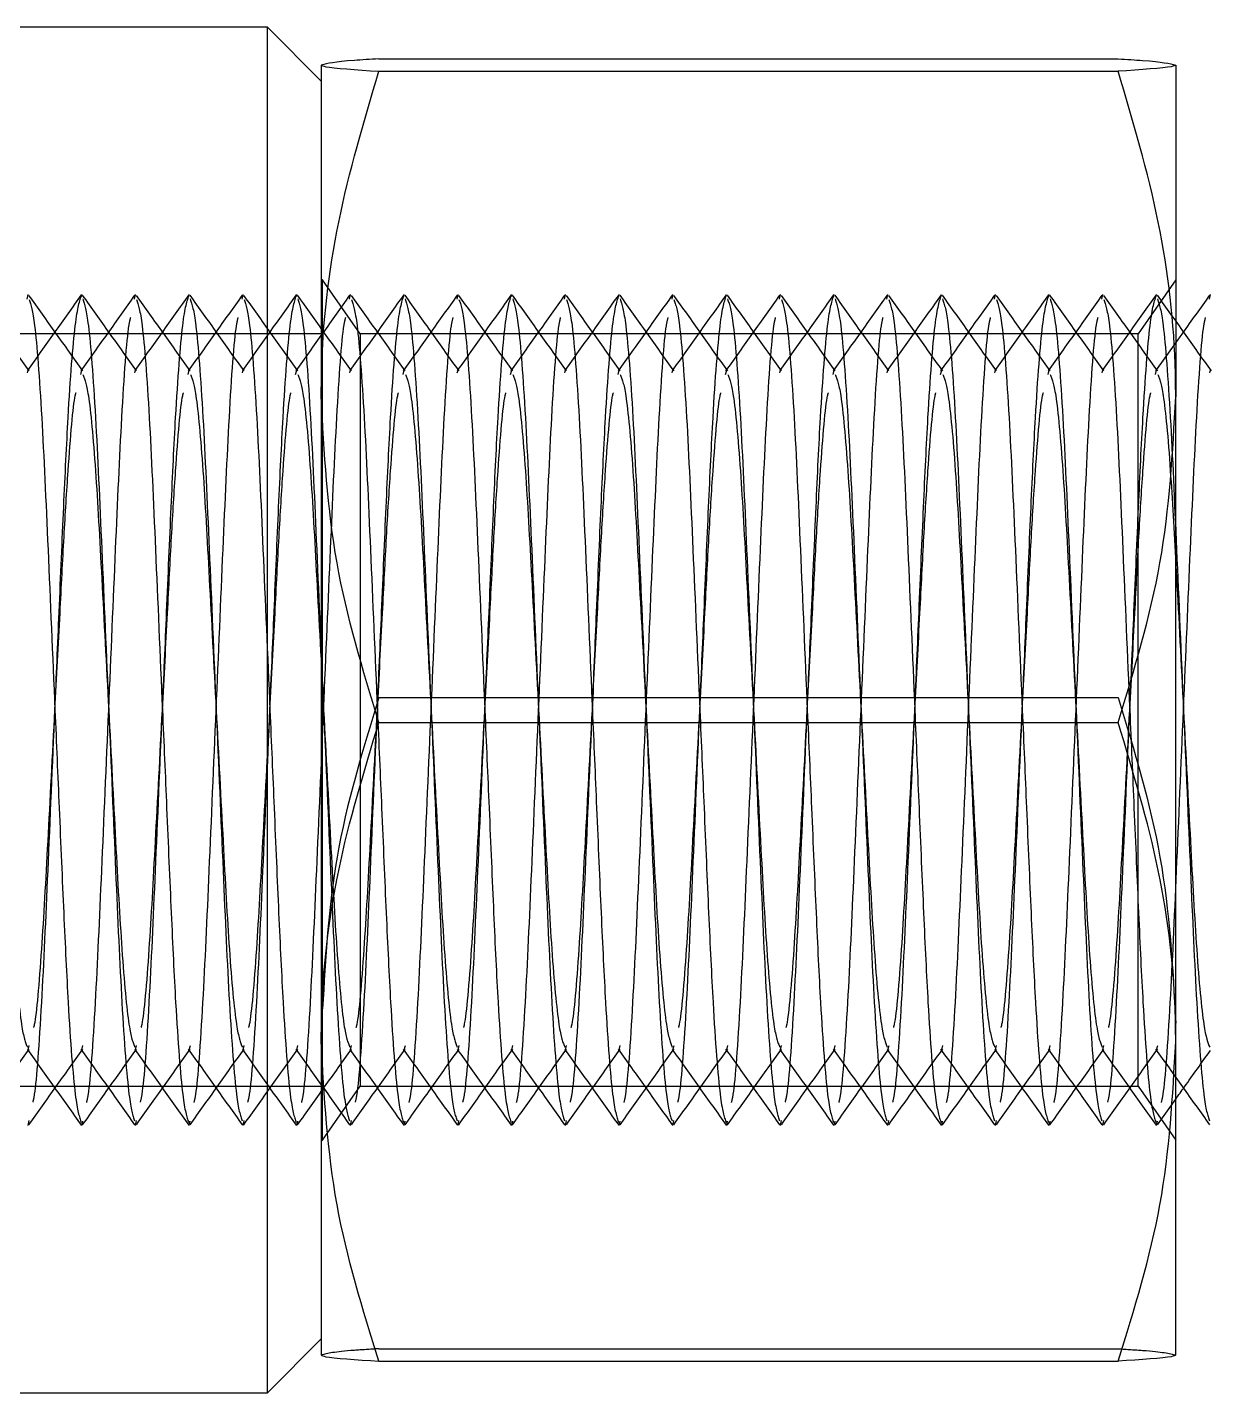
# Model space of a CAD drawing. Header units: metres. Extents: x 0 to 63075, y 0 to 44550.
# Drawn here: x 36569.33 to 36591.33, y 35151.57 to 35176.97 of the extents above; entities that cross this region are included whole.
import ezdxf

# ---------------------------------------------------------------- set-up
doc = ezdxf.new("R2010")
doc.units = ezdxf.units.M
doc.header["$LTSCALE"] = 75
doc.linetypes.add('HIDDEN2', pattern=[4.7625, 3.175, -1.5875])
for name, color, linetype in [('SDM', 7, 'Continuous'), ('SL4', 4, 'Continuous'), ('ST1', 7, 'HIDDEN2')]:
    doc.layers.add(name, color=color, linetype=linetype)

# ---------------------------------------------------------------- blocks, each defined once
blk = doc.blocks.new('A$Cf5e9a517')
at = {"layer": 'SL4'}
for p, q in [((411.544, 1611.05), (390.544, 1611.05)), ((412.544, 1610.05), (411.544, 1611.05)), ((411.544, 1585.65), (411.544, 1611.05)), ((413.616, 1610.464), (427.372, 1610.464)), ((412.545, 1610.352), (412.544, 1610.35)), ((412.544, 1610.348), (412.544, 1604.176)), ((413.616, 1610.233), (427.372, 1610.233)), ((428.444, 1610.348), (428.444, 1604.176)), ((429.071, 1605.993), (429.089, 1606.077)), ((412.544, 1604.176), (412.544, 1592.178)), ((428.444, 1592.178), (428.444, 1604.176)), ((413.616, 1598.119), (427.372, 1598.119)), ((412.544, 1592.178), (412.544, 1586.352)), ((428.444, 1586.352), (428.444, 1592.178)), ((411.544, 1585.65), (412.544, 1586.65)), ((413.616, 1586.236), (427.372, 1586.236)), ((428.443, 1586.348), (428.444, 1586.35)), ((390.544, 1585.65), (411.544, 1585.65))]:
    blk.add_line(p, q, dxfattribs=at)
for points, knots in [([(413.616, 1610.464), (413.454, 1610.454), (412.826, 1610.416), (412.664, 1610.377), (412.544, 1610.348)], [0, 0, 0, 0, 0.257551, 1, 1, 1, 1]), ([(427.372, 1610.464), (427.534, 1610.454), (428.162, 1610.416), (428.324, 1610.377), (428.444, 1610.348)], [0, 0, 0, 0, 0.257551, 1, 1, 1, 1]), ([(412.544, 1610.348), (412.56, 1610.338), (412.619, 1610.299), (413.195, 1610.261), (413.616, 1610.233)], [0, 0, 0, 0, 0.268634, 1, 1, 1, 1]), ([(412.544, 1604.176), (412.545, 1604.32), (412.555, 1605.407), (412.789, 1607.457), (413.339, 1609.302), (413.616, 1610.233)], [0, 0, 0, 0, 0.0700986, 0.5307888, 1, 1, 1, 1]), ([(428.444, 1610.348), (428.428, 1610.338), (428.369, 1610.299), (427.793, 1610.261), (427.372, 1610.233)], [0, 0, 0, 0, 0.268634, 1, 1, 1, 1]), ([(428.444, 1604.176), (428.443, 1604.32), (428.433, 1605.407), (428.199, 1607.457), (427.65, 1609.302), (427.372, 1610.233)], [0, 0, 0, 0, 0.070099, 0.530789, 1, 1, 1, 1]), ([(429.072, 1606.065), (428.905, 1605.831), (428.696, 1605.537), (428.486, 1605.243), (428.444, 1605.184)], [0, 0, 0, 0, 0.798833, 1, 1, 1, 1]), ([(413.616, 1598.119), (413.316, 1599.103), (412.712, 1601.088), (412.6, 1603.14), (412.544, 1604.176)], [0, 0, 0, 0, 0.495458, 1, 1, 1, 1]), ([(427.372, 1598.119), (427.672, 1599.103), (428.276, 1601.088), (428.388, 1603.14), (428.444, 1604.176)], [0, 0, 0, 0, 0.495458, 1, 1, 1, 1]), ([(428.444, 1601.062), (428.449, 1600.973), (428.495, 1600.201), (428.589, 1598.321), (428.719, 1595.873), (428.832, 1593.774), (428.963, 1592.352), (429.04, 1592.166), (429.076, 1592.079)], [0, 0, 0, 0, 0.026168, 0.226675, 0.427182, 0.621444, 0.823706, 1, 1, 1, 1]), ([(412.544, 1592.178), (412.545, 1592.318), (412.555, 1593.385), (412.789, 1595.396), (413.339, 1597.206), (413.616, 1598.119)], [0, 0, 0, 0, 0.070099, 0.530789, 1, 1, 1, 1]), ([(428.444, 1592.178), (428.443, 1592.318), (428.433, 1593.385), (428.199, 1595.396), (427.65, 1597.206), (427.372, 1598.119)], [0, 0, 0, 0, 0.0700986, 0.5307888, 1, 1, 1, 1]), ([(413.616, 1586.236), (413.316, 1587.201), (412.712, 1589.149), (412.6, 1591.162), (412.544, 1592.178)], [0, 0, 0, 0, 0.495458, 1, 1, 1, 1]), ([(427.372, 1586.236), (427.672, 1587.201), (428.276, 1589.149), (428.388, 1591.162), (428.444, 1592.178)], [0, 0, 0, 0, 0.495458, 1, 1, 1, 1]), ([(428.444, 1591.111), (428.498, 1591.187), (428.713, 1591.488), (428.928, 1591.79), (429.089, 1592.016)], [0, 0, 0, 0, 0.251413, 1, 1, 1, 1]), ([(412.544, 1586.352), (412.56, 1586.341), (412.619, 1586.302), (413.195, 1586.264), (413.616, 1586.236)], [0, 0, 0, 0, 0.268634, 1, 1, 1, 1]), ([(428.444, 1586.352), (428.428, 1586.341), (428.369, 1586.302), (427.793, 1586.264), (427.372, 1586.236)], [0, 0, 0, 0, 0.268634, 1, 1, 1, 1])]:
    blk.add_open_spline(points, degree=3, knots=knots, dxfattribs=at)
at = {"layer": 'ST1'}
for p, q in [((428.444, 1610.35), (428.443, 1610.352)), ((412.569, 1606.35), (412.544, 1606.35)), ((413.27, 1605.35), (412.569, 1606.35)), ((412.569, 1590.35), (412.569, 1606.349)), ((428.444, 1606.35), (427.744, 1605.35)), ((407.071, 1605.993), (407.089, 1606.077)), ((409.071, 1605.993), (409.089, 1606.077)), ((411.071, 1605.993), (411.089, 1606.077)), ((413.071, 1605.993), (413.089, 1606.077)), ((415.071, 1605.993), (415.089, 1606.077)), ((417.071, 1605.993), (417.089, 1606.077)), ((419.071, 1605.993), (419.089, 1606.077)), ((421.071, 1605.993), (421.089, 1606.077)), ((423.071, 1605.993), (423.089, 1606.077)), ((425.071, 1605.993), (425.089, 1606.077)), ((427.071, 1605.993), (427.089, 1606.077)), ((412.544, 1605.35), (387.544, 1605.35)), ((413.27, 1605.35), (413.27, 1591.351)), ((427.744, 1605.35), (413.27, 1605.35)), ((427.744, 1591.35), (427.744, 1605.349)), ((428.444, 1605.184), (428.069, 1604.657)), ((407.076, 1604.621), (407.089, 1604.671)), ((408.068, 1604.592), (408.089, 1604.671)), ((409.076, 1604.621), (409.089, 1604.671)), ((410.068, 1604.592), (410.089, 1604.671)), ((411.076, 1604.621), (411.089, 1604.671)), ((412.068, 1604.592), (412.089, 1604.671)), ((413.076, 1604.621), (413.089, 1604.671)), ((414.068, 1604.592), (414.089, 1604.671)), ((415.076, 1604.621), (415.089, 1604.671)), ((416.068, 1604.592), (416.089, 1604.671)), ((417.076, 1604.621), (417.089, 1604.671)), ((418.068, 1604.592), (418.089, 1604.671)), ((419.076, 1604.621), (419.089, 1604.671)), ((420.068, 1604.592), (420.089, 1604.671)), ((421.076, 1604.621), (421.089, 1604.671)), ((422.068, 1604.592), (422.089, 1604.671)), ((423.076, 1604.621), (423.089, 1604.671)), ((424.068, 1604.592), (424.089, 1604.671)), ((425.076, 1604.621), (425.089, 1604.671)), ((426.068, 1604.592), (426.089, 1604.671)), ((427.076, 1604.621), (427.089, 1604.671)), ((428.068, 1604.592), (428.089, 1604.671)), ((429.076, 1604.621), (429.089, 1604.671)), ((413.616, 1598.581), (427.372, 1598.581)), ((407.089, 1592.029), (407.109, 1592.107)), ((408.089, 1592.029), (408.109, 1592.108)), ((409.089, 1592.029), (409.109, 1592.107)), ((410.089, 1592.029), (410.109, 1592.108)), ((411.089, 1592.029), (411.109, 1592.107)), ((412.089, 1592.029), (412.109, 1592.108)), ((413.089, 1592.029), (413.109, 1592.107)), ((414.089, 1592.029), (414.109, 1592.108)), ((415.089, 1592.029), (415.109, 1592.107)), ((416.089, 1592.029), (416.109, 1592.108)), ((417.089, 1592.029), (417.109, 1592.107)), ((418.089, 1592.029), (418.109, 1592.108)), ((419.089, 1592.029), (419.109, 1592.107)), ((420.089, 1592.029), (420.109, 1592.108)), ((421.089, 1592.029), (421.109, 1592.107)), ((422.089, 1592.029), (422.109, 1592.108)), ((423.089, 1592.029), (423.109, 1592.107)), ((424.089, 1592.029), (424.109, 1592.108)), ((425.089, 1592.029), (425.109, 1592.107)), ((426.089, 1592.029), (426.109, 1592.108)), ((427.089, 1592.029), (427.109, 1592.107)), ((428.089, 1592.029), (428.109, 1592.108)), ((387.544, 1591.35), (412.544, 1591.35)), ((412.569, 1590.35), (413.27, 1591.35)), ((413.27, 1591.35), (427.744, 1591.35)), ((427.744, 1591.35), (428.444, 1590.35)), ((428.104, 1590.634), (428.444, 1591.111)), ((407.089, 1590.623), (407.107, 1590.711)), ((408.089, 1590.623), (408.106, 1590.704)), ((409.089, 1590.623), (409.107, 1590.711)), ((410.089, 1590.623), (410.106, 1590.704)), ((411.089, 1590.623), (411.107, 1590.711)), ((412.089, 1590.623), (412.106, 1590.704)), ((413.089, 1590.623), (413.107, 1590.711)), ((414.089, 1590.623), (414.106, 1590.704)), ((415.089, 1590.623), (415.107, 1590.711)), ((416.089, 1590.623), (416.106, 1590.704)), ((417.089, 1590.623), (417.107, 1590.711)), ((418.089, 1590.623), (418.106, 1590.704)), ((419.089, 1590.623), (419.107, 1590.711)), ((420.089, 1590.623), (420.106, 1590.704)), ((421.089, 1590.623), (421.107, 1590.711)), ((422.089, 1590.623), (422.106, 1590.704)), ((423.089, 1590.623), (423.107, 1590.711)), ((424.089, 1590.623), (424.106, 1590.704)), ((425.089, 1590.623), (425.107, 1590.711)), ((426.089, 1590.623), (426.106, 1590.704)), ((427.089, 1590.623), (427.107, 1590.711)), ((428.089, 1590.623), (428.106, 1590.704)), ((412.544, 1590.35), (412.569, 1590.35)), ((413.616, 1586.467), (427.372, 1586.467))]:
    blk.add_line(p, q, dxfattribs=at)
for points, knots in [([(407.108, 1604.657), (406.941, 1604.892), (406.606, 1605.362), (406.272, 1605.831), (406.104, 1606.066)], [0, 0, 0, 0, 0.499937, 1, 1, 1, 1]), ([(408.079, 1606.073), (407.911, 1605.838), (407.577, 1605.369), (407.243, 1604.9), (407.076, 1604.665)], [0, 0, 0, 0, 0.500035, 1, 1, 1, 1]), ([(408.108, 1604.657), (407.941, 1604.892), (407.607, 1605.36), (407.273, 1605.83), (407.106, 1606.064)], [0, 0, 0, 0, 0.49997, 1, 1, 1, 1]), ([(407.179, 1591.054), (407.19, 1591.095), (407.242, 1591.3), (407.346, 1592.797), (407.458, 1595.3), (407.571, 1597.95), (407.672, 1600.274), (407.752, 1602.169), (407.845, 1604.111), (407.968, 1605.732), (408.049, 1605.963), (408.089, 1606.077)], [0, 0, 0, 0, 0.035067, 0.175217, 0.309833, 0.448769, 0.532422, 0.628103, 0.72328, 0.863429, 1, 1, 1, 1]), ([(409.072, 1606.065), (408.905, 1605.831), (408.571, 1605.361), (408.236, 1604.892), (408.069, 1604.657)], [0, 0, 0, 0, 0.5000596, 1, 1, 1, 1]), ([(409.108, 1604.657), (408.941, 1604.892), (408.606, 1605.362), (408.272, 1605.831), (408.104, 1606.066)], [0, 0, 0, 0, 0.499937, 1, 1, 1, 1]), ([(410.079, 1606.073), (409.911, 1605.838), (409.577, 1605.369), (409.243, 1604.9), (409.076, 1604.665)], [0, 0, 0, 0, 0.500035, 1, 1, 1, 1]), ([(410.108, 1604.657), (409.941, 1604.892), (409.607, 1605.36), (409.273, 1605.83), (409.106, 1606.064)], [0, 0, 0, 0, 0.49997, 1, 1, 1, 1]), ([(409.179, 1591.054), (409.19, 1591.095), (409.242, 1591.3), (409.346, 1592.797), (409.458, 1595.3), (409.571, 1597.95), (409.672, 1600.274), (409.752, 1602.169), (409.845, 1604.111), (409.968, 1605.732), (410.049, 1605.963), (410.089, 1606.077)], [0, 0, 0, 0, 0.035067, 0.175217, 0.309833, 0.448769, 0.532422, 0.628103, 0.72328, 0.863429, 1, 1, 1, 1]), ([(411.072, 1606.065), (410.905, 1605.831), (410.571, 1605.361), (410.236, 1604.892), (410.069, 1604.657)], [0, 0, 0, 0, 0.50006, 1, 1, 1, 1]), ([(411.108, 1604.657), (410.941, 1604.892), (410.606, 1605.362), (410.272, 1605.831), (410.104, 1606.066)], [0, 0, 0, 0, 0.499937, 1, 1, 1, 1]), ([(412.079, 1606.073), (411.911, 1605.838), (411.577, 1605.369), (411.243, 1604.9), (411.076, 1604.665)], [0, 0, 0, 0, 0.500035, 1, 1, 1, 1]), ([(412.108, 1604.657), (411.941, 1604.892), (411.607, 1605.36), (411.273, 1605.83), (411.106, 1606.064)], [0, 0, 0, 0, 0.49997, 1, 1, 1, 1]), ([(411.179, 1591.054), (411.19, 1591.095), (411.242, 1591.3), (411.346, 1592.797), (411.458, 1595.3), (411.571, 1597.95), (411.672, 1600.274), (411.752, 1602.169), (411.845, 1604.111), (411.968, 1605.732), (412.049, 1605.963), (412.089, 1606.077)], [0, 0, 0, 0, 0.035067, 0.175217, 0.309833, 0.448769, 0.532422, 0.628103, 0.72328, 0.863429, 1, 1, 1, 1]), ([(413.072, 1606.065), (412.905, 1605.831), (412.571, 1605.361), (412.236, 1604.892), (412.069, 1604.657)], [0, 0, 0, 0, 0.50006, 1, 1, 1, 1]), ([(413.108, 1604.657), (412.941, 1604.892), (412.606, 1605.362), (412.272, 1605.831), (412.104, 1606.066)], [0, 0, 0, 0, 0.499937, 1, 1, 1, 1]), ([(414.079, 1606.073), (413.911, 1605.838), (413.577, 1605.369), (413.243, 1604.9), (413.076, 1604.665)], [0, 0, 0, 0, 0.500035, 1, 1, 1, 1]), ([(414.108, 1604.657), (413.941, 1604.892), (413.607, 1605.36), (413.273, 1605.83), (413.106, 1606.064)], [0, 0, 0, 0, 0.49997, 1, 1, 1, 1]), ([(413.179, 1591.054), (413.19, 1591.095), (413.242, 1591.3), (413.346, 1592.797), (413.458, 1595.3), (413.571, 1597.95), (413.672, 1600.274), (413.752, 1602.169), (413.845, 1604.111), (413.968, 1605.732), (414.049, 1605.963), (414.089, 1606.077)], [0, 0, 0, 0, 0.035067, 0.175217, 0.309833, 0.448769, 0.532422, 0.628103, 0.72328, 0.863429, 1, 1, 1, 1]), ([(415.072, 1606.065), (414.905, 1605.831), (414.571, 1605.361), (414.236, 1604.892), (414.069, 1604.657)], [0, 0, 0, 0, 0.50006, 1, 1, 1, 1]), ([(415.108, 1604.657), (414.941, 1604.892), (414.606, 1605.362), (414.272, 1605.831), (414.104, 1606.066)], [0, 0, 0, 0, 0.499937, 1, 1, 1, 1]), ([(416.079, 1606.073), (415.911, 1605.838), (415.577, 1605.369), (415.243, 1604.9), (415.076, 1604.665)], [0, 0, 0, 0, 0.500035, 1, 1, 1, 1]), ([(416.108, 1604.657), (415.941, 1604.892), (415.607, 1605.36), (415.273, 1605.83), (415.106, 1606.064)], [0, 0, 0, 0, 0.49997, 1, 1, 1, 1]), ([(415.179, 1591.054), (415.19, 1591.095), (415.242, 1591.3), (415.346, 1592.797), (415.458, 1595.3), (415.571, 1597.95), (415.672, 1600.274), (415.752, 1602.169), (415.845, 1604.111), (415.968, 1605.732), (416.049, 1605.963), (416.089, 1606.077)], [0, 0, 0, 0, 0.035067, 0.175217, 0.309833, 0.448769, 0.532422, 0.628103, 0.72328, 0.863429, 1, 1, 1, 1]), ([(417.072, 1606.065), (416.905, 1605.831), (416.571, 1605.361), (416.236, 1604.892), (416.069, 1604.657)], [0, 0, 0, 0, 0.50006, 1, 1, 1, 1]), ([(417.108, 1604.657), (416.941, 1604.892), (416.606, 1605.362), (416.272, 1605.831), (416.104, 1606.066)], [0, 0, 0, 0, 0.499937, 1, 1, 1, 1]), ([(418.079, 1606.073), (417.911, 1605.838), (417.577, 1605.369), (417.243, 1604.9), (417.076, 1604.665)], [0, 0, 0, 0, 0.500035, 1, 1, 1, 1]), ([(418.108, 1604.657), (417.941, 1604.892), (417.607, 1605.36), (417.273, 1605.83), (417.106, 1606.064)], [0, 0, 0, 0, 0.49997, 1, 1, 1, 1]), ([(417.179, 1591.054), (417.19, 1591.095), (417.242, 1591.3), (417.346, 1592.797), (417.458, 1595.3), (417.571, 1597.95), (417.672, 1600.274), (417.752, 1602.169), (417.845, 1604.111), (417.968, 1605.732), (418.049, 1605.963), (418.089, 1606.077)], [0, 0, 0, 0, 0.035067, 0.175217, 0.309833, 0.448769, 0.532422, 0.628103, 0.72328, 0.863429, 1, 1, 1, 1]), ([(419.072, 1606.065), (418.905, 1605.831), (418.571, 1605.361), (418.236, 1604.892), (418.069, 1604.657)], [0, 0, 0, 0, 0.50006, 1, 1, 1, 1]), ([(419.108, 1604.657), (418.941, 1604.892), (418.606, 1605.362), (418.272, 1605.831), (418.104, 1606.066)], [0, 0, 0, 0, 0.499937, 1, 1, 1, 1]), ([(420.079, 1606.073), (419.911, 1605.838), (419.577, 1605.369), (419.243, 1604.9), (419.076, 1604.665)], [0, 0, 0, 0, 0.500035, 1, 1, 1, 1]), ([(420.108, 1604.657), (419.941, 1604.892), (419.607, 1605.36), (419.273, 1605.83), (419.106, 1606.064)], [0, 0, 0, 0, 0.49997, 1, 1, 1, 1]), ([(419.179, 1591.054), (419.19, 1591.095), (419.242, 1591.3), (419.346, 1592.797), (419.458, 1595.3), (419.571, 1597.95), (419.672, 1600.274), (419.752, 1602.169), (419.845, 1604.111), (419.968, 1605.732), (420.049, 1605.963), (420.089, 1606.077)], [0, 0, 0, 0, 0.035067, 0.175217, 0.309833, 0.448769, 0.532422, 0.628103, 0.72328, 0.863429, 1, 1, 1, 1]), ([(421.072, 1606.065), (420.905, 1605.831), (420.571, 1605.361), (420.236, 1604.892), (420.069, 1604.657)], [0, 0, 0, 0, 0.50006, 1, 1, 1, 1]), ([(421.108, 1604.657), (420.941, 1604.892), (420.606, 1605.362), (420.272, 1605.831), (420.104, 1606.066)], [0, 0, 0, 0, 0.4999369, 1, 1, 1, 1]), ([(422.079, 1606.073), (421.911, 1605.838), (421.577, 1605.369), (421.243, 1604.9), (421.076, 1604.665)], [0, 0, 0, 0, 0.500035, 1, 1, 1, 1]), ([(422.108, 1604.657), (421.941, 1604.892), (421.607, 1605.36), (421.273, 1605.83), (421.106, 1606.064)], [0, 0, 0, 0, 0.49997, 1, 1, 1, 1]), ([(421.179, 1591.054), (421.19, 1591.095), (421.242, 1591.3), (421.346, 1592.797), (421.458, 1595.3), (421.571, 1597.95), (421.672, 1600.274), (421.752, 1602.169), (421.845, 1604.111), (421.968, 1605.732), (422.049, 1605.963), (422.089, 1606.077)], [0, 0, 0, 0, 0.035067, 0.175217, 0.309833, 0.448769, 0.532422, 0.628103, 0.72328, 0.863429, 1, 1, 1, 1]), ([(423.072, 1606.065), (422.905, 1605.831), (422.571, 1605.361), (422.236, 1604.892), (422.069, 1604.657)], [0, 0, 0, 0, 0.5000596, 1, 1, 1, 1]), ([(423.108, 1604.657), (422.941, 1604.892), (422.606, 1605.362), (422.272, 1605.831), (422.104, 1606.066)], [0, 0, 0, 0, 0.499937, 1, 1, 1, 1]), ([(424.079, 1606.073), (423.911, 1605.838), (423.577, 1605.369), (423.243, 1604.9), (423.076, 1604.665)], [0, 0, 0, 0, 0.500035, 1, 1, 1, 1]), ([(424.108, 1604.657), (423.941, 1604.892), (423.607, 1605.36), (423.273, 1605.83), (423.106, 1606.064)], [0, 0, 0, 0, 0.49997, 1, 1, 1, 1]), ([(423.179, 1591.054), (423.19, 1591.095), (423.242, 1591.3), (423.346, 1592.797), (423.458, 1595.3), (423.571, 1597.95), (423.672, 1600.274), (423.752, 1602.169), (423.845, 1604.111), (423.968, 1605.732), (424.049, 1605.963), (424.089, 1606.077)], [0, 0, 0, 0, 0.035067, 0.175217, 0.309833, 0.448769, 0.532422, 0.628103, 0.72328, 0.863429, 1, 1, 1, 1]), ([(425.072, 1606.065), (424.905, 1605.831), (424.571, 1605.361), (424.236, 1604.892), (424.069, 1604.657)], [0, 0, 0, 0, 0.50006, 1, 1, 1, 1]), ([(425.108, 1604.657), (424.941, 1604.892), (424.606, 1605.362), (424.272, 1605.831), (424.104, 1606.066)], [0, 0, 0, 0, 0.499937, 1, 1, 1, 1]), ([(426.079, 1606.073), (425.911, 1605.838), (425.577, 1605.369), (425.243, 1604.9), (425.076, 1604.665)], [0, 0, 0, 0, 0.500035, 1, 1, 1, 1]), ([(426.108, 1604.657), (425.941, 1604.892), (425.607, 1605.36), (425.273, 1605.83), (425.106, 1606.064)], [0, 0, 0, 0, 0.49997, 1, 1, 1, 1]), ([(425.179, 1591.054), (425.19, 1591.095), (425.242, 1591.3), (425.346, 1592.797), (425.458, 1595.3), (425.571, 1597.95), (425.672, 1600.274), (425.752, 1602.169), (425.845, 1604.111), (425.968, 1605.732), (426.049, 1605.963), (426.089, 1606.077)], [0, 0, 0, 0, 0.035067, 0.175217, 0.309833, 0.448769, 0.532422, 0.628103, 0.72328, 0.863429, 1, 1, 1, 1]), ([(427.072, 1606.065), (426.905, 1605.831), (426.571, 1605.361), (426.236, 1604.892), (426.069, 1604.657)], [0, 0, 0, 0, 0.50006, 1, 1, 1, 1]), ([(427.108, 1604.657), (426.941, 1604.892), (426.606, 1605.362), (426.272, 1605.831), (426.104, 1606.066)], [0, 0, 0, 0, 0.499937, 1, 1, 1, 1]), ([(428.079, 1606.073), (427.911, 1605.838), (427.577, 1605.369), (427.243, 1604.9), (427.076, 1604.665)], [0, 0, 0, 0, 0.500035, 1, 1, 1, 1]), ([(428.108, 1604.657), (427.941, 1604.892), (427.607, 1605.36), (427.273, 1605.83), (427.106, 1606.064)], [0, 0, 0, 0, 0.49997, 1, 1, 1, 1]), ([(427.179, 1591.054), (427.19, 1591.095), (427.242, 1591.3), (427.346, 1592.797), (427.458, 1595.3), (427.571, 1597.95), (427.672, 1600.274), (427.752, 1602.169), (427.845, 1604.111), (427.968, 1605.732), (428.049, 1605.963), (428.089, 1606.077)], [0, 0, 0, 0, 0.035067, 0.175217, 0.309833, 0.448769, 0.532422, 0.628103, 0.72328, 0.863429, 1, 1, 1, 1]), ([(429.108, 1604.657), (428.941, 1604.892), (428.606, 1605.362), (428.272, 1605.831), (428.104, 1606.066)], [0, 0, 0, 0, 0.499937, 1, 1, 1, 1]), ([(407.107, 1605.989), (407.141, 1605.887), (407.216, 1605.661), (407.345, 1603.939), (407.458, 1601.39), (407.571, 1598.751), (407.672, 1596.426), (407.752, 1594.531), (407.845, 1592.591), (407.964, 1591.009), (408.041, 1590.781), (408.078, 1590.674)], [0, 0, 0, 0, 0.108328, 0.239496, 0.365485, 0.495517, 0.57381, 0.663359, 0.752437, 0.883605, 1, 1, 1, 1]), ([(408.106, 1605.996), (408.14, 1605.893), (408.215, 1605.666), (408.345, 1603.94), (408.458, 1601.388), (408.589, 1598.35), (408.719, 1595.312), (408.832, 1592.761), (408.962, 1591.036), (409.037, 1590.81), (409.071, 1590.707)], [0, 0, 0, 0, 0.110571, 0.242596, 0.369408, 0.50029, 0.631172, 0.757984, 0.890008, 1, 1, 1, 1]), ([(409.107, 1605.989), (409.141, 1605.887), (409.216, 1605.661), (409.345, 1603.939), (409.458, 1601.39), (409.571, 1598.751), (409.672, 1596.426), (409.752, 1594.531), (409.845, 1592.591), (409.964, 1591.009), (410.041, 1590.781), (410.078, 1590.674)], [0, 0, 0, 0, 0.108328, 0.239496, 0.365485, 0.495517, 0.57381, 0.663359, 0.752437, 0.883605, 1, 1, 1, 1]), ([(410.106, 1605.996), (410.14, 1605.893), (410.215, 1605.666), (410.345, 1603.94), (410.458, 1601.388), (410.589, 1598.35), (410.719, 1595.312), (410.832, 1592.761), (410.962, 1591.036), (411.037, 1590.81), (411.071, 1590.707)], [0, 0, 0, 0, 0.110571, 0.242596, 0.369408, 0.50029, 0.631172, 0.757984, 0.890008, 1, 1, 1, 1]), ([(411.107, 1605.989), (411.141, 1605.887), (411.216, 1605.661), (411.345, 1603.939), (411.458, 1601.39), (411.571, 1598.751), (411.672, 1596.426), (411.752, 1594.531), (411.845, 1592.591), (411.964, 1591.009), (412.041, 1590.781), (412.078, 1590.674)], [0, 0, 0, 0, 0.108328, 0.239496, 0.365485, 0.495517, 0.57381, 0.663359, 0.752437, 0.883605, 1, 1, 1, 1]), ([(412.106, 1605.996), (412.14, 1605.893), (412.215, 1605.666), (412.345, 1603.94), (412.458, 1601.388), (412.589, 1598.35), (412.719, 1595.312), (412.832, 1592.761), (412.962, 1591.036), (413.037, 1590.81), (413.071, 1590.707)], [0, 0, 0, 0, 0.110571, 0.242596, 0.369408, 0.50029, 0.631172, 0.757984, 0.890008, 1, 1, 1, 1]), ([(413.107, 1605.989), (413.141, 1605.887), (413.216, 1605.661), (413.345, 1603.939), (413.458, 1601.39), (413.571, 1598.751), (413.672, 1596.426), (413.752, 1594.531), (413.845, 1592.591), (413.964, 1591.009), (414.041, 1590.781), (414.078, 1590.674)], [0, 0, 0, 0, 0.108328, 0.239496, 0.365485, 0.495517, 0.57381, 0.663359, 0.752437, 0.883605, 1, 1, 1, 1]), ([(414.106, 1605.996), (414.14, 1605.893), (414.215, 1605.666), (414.345, 1603.94), (414.458, 1601.388), (414.589, 1598.35), (414.719, 1595.312), (414.832, 1592.761), (414.962, 1591.036), (415.037, 1590.81), (415.071, 1590.707)], [0, 0, 0, 0, 0.110571, 0.242596, 0.369408, 0.50029, 0.631172, 0.757984, 0.890008, 1, 1, 1, 1]), ([(415.107, 1605.989), (415.141, 1605.887), (415.216, 1605.661), (415.345, 1603.939), (415.458, 1601.39), (415.571, 1598.751), (415.672, 1596.426), (415.752, 1594.531), (415.845, 1592.591), (415.964, 1591.009), (416.041, 1590.781), (416.078, 1590.674)], [0, 0, 0, 0, 0.108328, 0.239496, 0.365485, 0.495517, 0.57381, 0.663359, 0.752437, 0.883605, 1, 1, 1, 1]), ([(416.106, 1605.996), (416.14, 1605.893), (416.215, 1605.666), (416.345, 1603.94), (416.458, 1601.388), (416.589, 1598.35), (416.719, 1595.312), (416.832, 1592.761), (416.962, 1591.036), (417.037, 1590.81), (417.071, 1590.707)], [0, 0, 0, 0, 0.110571, 0.242596, 0.369408, 0.50029, 0.631172, 0.757984, 0.890008, 1, 1, 1, 1]), ([(417.107, 1605.989), (417.141, 1605.887), (417.216, 1605.661), (417.345, 1603.939), (417.458, 1601.39), (417.571, 1598.751), (417.672, 1596.426), (417.752, 1594.531), (417.845, 1592.591), (417.964, 1591.009), (418.041, 1590.781), (418.078, 1590.674)], [0, 0, 0, 0, 0.108328, 0.239496, 0.365485, 0.495517, 0.57381, 0.663359, 0.752437, 0.883605, 1, 1, 1, 1]), ([(418.106, 1605.996), (418.14, 1605.893), (418.215, 1605.666), (418.345, 1603.94), (418.458, 1601.388), (418.589, 1598.35), (418.719, 1595.312), (418.832, 1592.761), (418.962, 1591.036), (419.037, 1590.81), (419.071, 1590.707)], [0, 0, 0, 0, 0.110571, 0.242596, 0.369408, 0.50029, 0.631172, 0.757984, 0.890008, 1, 1, 1, 1]), ([(419.107, 1605.989), (419.141, 1605.887), (419.216, 1605.661), (419.345, 1603.939), (419.458, 1601.39), (419.571, 1598.751), (419.672, 1596.426), (419.752, 1594.531), (419.845, 1592.591), (419.964, 1591.009), (420.041, 1590.781), (420.078, 1590.674)], [0, 0, 0, 0, 0.108328, 0.239496, 0.365485, 0.495517, 0.57381, 0.663359, 0.752437, 0.883605, 1, 1, 1, 1]), ([(420.106, 1605.996), (420.14, 1605.893), (420.215, 1605.666), (420.345, 1603.94), (420.458, 1601.388), (420.589, 1598.35), (420.719, 1595.312), (420.832, 1592.761), (420.962, 1591.036), (421.037, 1590.81), (421.071, 1590.707)], [0, 0, 0, 0, 0.110571, 0.242596, 0.369408, 0.50029, 0.631172, 0.757984, 0.890008, 1, 1, 1, 1]), ([(421.107, 1605.989), (421.141, 1605.887), (421.216, 1605.661), (421.345, 1603.939), (421.458, 1601.39), (421.571, 1598.751), (421.672, 1596.426), (421.752, 1594.531), (421.845, 1592.591), (421.964, 1591.009), (422.041, 1590.781), (422.078, 1590.674)], [0, 0, 0, 0, 0.108328, 0.239496, 0.365485, 0.495517, 0.57381, 0.663359, 0.752437, 0.883605, 1, 1, 1, 1]), ([(422.106, 1605.996), (422.14, 1605.893), (422.215, 1605.666), (422.345, 1603.94), (422.458, 1601.388), (422.589, 1598.35), (422.719, 1595.312), (422.832, 1592.761), (422.962, 1591.036), (423.037, 1590.81), (423.071, 1590.707)], [0, 0, 0, 0, 0.1105714, 0.242596, 0.3694081, 0.5002899, 0.6311716, 0.7579837, 0.8900083, 1, 1, 1, 1]), ([(423.107, 1605.989), (423.141, 1605.887), (423.216, 1605.661), (423.345, 1603.939), (423.458, 1601.39), (423.571, 1598.751), (423.672, 1596.426), (423.752, 1594.531), (423.845, 1592.591), (423.964, 1591.009), (424.041, 1590.781), (424.078, 1590.674)], [0, 0, 0, 0, 0.108328, 0.239496, 0.365485, 0.495517, 0.57381, 0.663359, 0.752437, 0.883605, 1, 1, 1, 1]), ([(424.106, 1605.996), (424.14, 1605.893), (424.215, 1605.666), (424.345, 1603.94), (424.458, 1601.388), (424.589, 1598.35), (424.719, 1595.312), (424.832, 1592.761), (424.962, 1591.036), (425.037, 1590.81), (425.071, 1590.707)], [0, 0, 0, 0, 0.1105714, 0.242596, 0.3694081, 0.5002899, 0.6311716, 0.7579837, 0.8900083, 1, 1, 1, 1]), ([(425.107, 1605.989), (425.141, 1605.887), (425.216, 1605.661), (425.345, 1603.939), (425.458, 1601.39), (425.571, 1598.751), (425.672, 1596.426), (425.752, 1594.531), (425.845, 1592.591), (425.964, 1591.009), (426.041, 1590.781), (426.078, 1590.674)], [0, 0, 0, 0, 0.108328, 0.239496, 0.365485, 0.495517, 0.57381, 0.663359, 0.752437, 0.883605, 1, 1, 1, 1]), ([(426.106, 1605.996), (426.14, 1605.893), (426.215, 1605.666), (426.345, 1603.94), (426.458, 1601.388), (426.589, 1598.35), (426.719, 1595.312), (426.832, 1592.761), (426.962, 1591.036), (427.037, 1590.81), (427.071, 1590.707)], [0, 0, 0, 0, 0.110571, 0.242596, 0.369408, 0.50029, 0.631172, 0.757984, 0.890008, 1, 1, 1, 1]), ([(427.107, 1605.989), (427.141, 1605.887), (427.216, 1605.661), (427.345, 1603.939), (427.458, 1601.39), (427.571, 1598.751), (427.672, 1596.426), (427.752, 1594.531), (427.845, 1592.591), (427.964, 1591.009), (428.041, 1590.781), (428.078, 1590.674)], [0, 0, 0, 0, 0.108328, 0.239496, 0.365485, 0.495517, 0.57381, 0.663359, 0.752437, 0.883605, 1, 1, 1, 1]), ([(428.106, 1605.996), (428.14, 1605.893), (428.215, 1605.666), (428.345, 1603.94), (428.458, 1601.388), (428.589, 1598.35), (428.719, 1595.312), (428.832, 1592.761), (428.962, 1591.036), (429.037, 1590.81), (429.071, 1590.707)], [0, 0, 0, 0, 0.110571, 0.242596, 0.369408, 0.50029, 0.631172, 0.757984, 0.890008, 1, 1, 1, 1]), ([(408.178, 1591.047), (408.189, 1591.089), (408.241, 1591.295), (408.346, 1592.795), (408.458, 1595.303), (408.589, 1598.35), (408.719, 1601.397), (408.831, 1603.904), (408.936, 1605.403), (408.988, 1605.609), (408.999, 1605.651)], [0, 0, 0, 0, 0.0407674, 0.196457, 0.3459999, 0.5003418, 0.6546838, 0.8042266, 0.9599163, 1, 1, 1, 1]), ([(410.178, 1591.047), (410.189, 1591.089), (410.241, 1591.295), (410.346, 1592.795), (410.458, 1595.303), (410.589, 1598.35), (410.719, 1601.397), (410.831, 1603.904), (410.936, 1605.403), (410.988, 1605.609), (410.999, 1605.651)], [0, 0, 0, 0, 0.040767, 0.196457, 0.346, 0.500342, 0.654684, 0.804227, 0.959916, 1, 1, 1, 1]), ([(412.178, 1591.047), (412.189, 1591.089), (412.241, 1591.295), (412.346, 1592.795), (412.458, 1595.303), (412.589, 1598.35), (412.719, 1601.397), (412.831, 1603.904), (412.936, 1605.403), (412.988, 1605.609), (412.999, 1605.651)], [0, 0, 0, 0, 0.040767, 0.196457, 0.346, 0.500342, 0.654684, 0.804227, 0.959916, 1, 1, 1, 1]), ([(414.178, 1591.047), (414.189, 1591.089), (414.241, 1591.295), (414.346, 1592.795), (414.458, 1595.303), (414.589, 1598.35), (414.719, 1601.397), (414.831, 1603.904), (414.936, 1605.403), (414.988, 1605.609), (414.999, 1605.651)], [0, 0, 0, 0, 0.040767, 0.196457, 0.346, 0.500342, 0.654684, 0.804227, 0.959916, 1, 1, 1, 1]), ([(416.178, 1591.047), (416.189, 1591.089), (416.241, 1591.295), (416.346, 1592.795), (416.458, 1595.303), (416.589, 1598.35), (416.719, 1601.397), (416.831, 1603.904), (416.936, 1605.403), (416.988, 1605.609), (416.999, 1605.651)], [0, 0, 0, 0, 0.040767, 0.196457, 0.346, 0.500342, 0.654684, 0.804227, 0.959916, 1, 1, 1, 1]), ([(418.178, 1591.047), (418.189, 1591.089), (418.241, 1591.295), (418.346, 1592.795), (418.458, 1595.303), (418.589, 1598.35), (418.719, 1601.397), (418.831, 1603.904), (418.936, 1605.403), (418.988, 1605.609), (418.999, 1605.651)], [0, 0, 0, 0, 0.040767, 0.196457, 0.346, 0.500342, 0.654684, 0.804227, 0.959916, 1, 1, 1, 1]), ([(420.178, 1591.047), (420.189, 1591.089), (420.241, 1591.295), (420.346, 1592.795), (420.458, 1595.303), (420.589, 1598.35), (420.719, 1601.397), (420.831, 1603.904), (420.936, 1605.403), (420.988, 1605.609), (420.999, 1605.651)], [0, 0, 0, 0, 0.0407674, 0.196457, 0.3459999, 0.5003418, 0.6546838, 0.8042266, 0.9599163, 1, 1, 1, 1]), ([(422.178, 1591.047), (422.189, 1591.089), (422.241, 1591.295), (422.346, 1592.795), (422.458, 1595.303), (422.589, 1598.35), (422.719, 1601.397), (422.831, 1603.904), (422.936, 1605.403), (422.988, 1605.609), (422.999, 1605.651)], [0, 0, 0, 0, 0.040767, 0.196457, 0.346, 0.500342, 0.654684, 0.804227, 0.959916, 1, 1, 1, 1]), ([(424.178, 1591.047), (424.189, 1591.089), (424.241, 1591.295), (424.346, 1592.795), (424.458, 1595.303), (424.589, 1598.35), (424.719, 1601.397), (424.831, 1603.904), (424.936, 1605.403), (424.988, 1605.609), (424.999, 1605.651)], [0, 0, 0, 0, 0.040767, 0.196457, 0.346, 0.500342, 0.654684, 0.804227, 0.959916, 1, 1, 1, 1]), ([(426.178, 1591.047), (426.189, 1591.089), (426.241, 1591.295), (426.346, 1592.795), (426.458, 1595.303), (426.589, 1598.35), (426.719, 1601.397), (426.831, 1603.904), (426.936, 1605.403), (426.988, 1605.609), (426.999, 1605.651)], [0, 0, 0, 0, 0.040767, 0.196457, 0.346, 0.500342, 0.654684, 0.804227, 0.959916, 1, 1, 1, 1]), ([(428.178, 1591.047), (428.189, 1591.089), (428.241, 1591.295), (428.346, 1592.795), (428.458, 1595.303), (428.589, 1598.35), (428.719, 1601.397), (428.831, 1603.904), (428.936, 1605.403), (428.988, 1605.609), (428.999, 1605.651)], [0, 0, 0, 0, 0.040767, 0.196457, 0.346, 0.500342, 0.654684, 0.804227, 0.959916, 1, 1, 1, 1]), ([(406.109, 1604.592), (406.142, 1604.509), (406.216, 1604.325), (406.345, 1602.922), (406.458, 1600.835), (406.589, 1598.35), (406.719, 1595.865), (406.832, 1593.776), (406.963, 1592.352), (407.04, 1592.166), (407.076, 1592.079)], [0, 0, 0, 0, 0.106972, 0.238781, 0.365377, 0.496042, 0.626708, 0.753304, 0.885113, 1, 1, 1, 1]), ([(408.109, 1604.592), (408.142, 1604.509), (408.216, 1604.325), (408.345, 1602.922), (408.458, 1600.835), (408.589, 1598.35), (408.719, 1595.865), (408.832, 1593.776), (408.963, 1592.352), (409.04, 1592.166), (409.076, 1592.079)], [0, 0, 0, 0, 0.106972, 0.238781, 0.365377, 0.496042, 0.626708, 0.753304, 0.885113, 1, 1, 1, 1]), ([(410.109, 1604.592), (410.142, 1604.509), (410.216, 1604.325), (410.345, 1602.922), (410.458, 1600.835), (410.589, 1598.35), (410.719, 1595.865), (410.832, 1593.776), (410.963, 1592.352), (411.04, 1592.166), (411.076, 1592.079)], [0, 0, 0, 0, 0.106972, 0.238781, 0.365377, 0.496042, 0.626708, 0.753304, 0.885113, 1, 1, 1, 1]), ([(412.109, 1604.592), (412.142, 1604.509), (412.216, 1604.325), (412.345, 1602.922), (412.458, 1600.835), (412.589, 1598.35), (412.719, 1595.865), (412.832, 1593.776), (412.963, 1592.352), (413.04, 1592.166), (413.076, 1592.079)], [0, 0, 0, 0, 0.106972, 0.238781, 0.365377, 0.496042, 0.626708, 0.753304, 0.885113, 1, 1, 1, 1]), ([(414.109, 1604.592), (414.142, 1604.509), (414.216, 1604.325), (414.345, 1602.922), (414.458, 1600.835), (414.589, 1598.35), (414.719, 1595.865), (414.832, 1593.776), (414.963, 1592.352), (415.04, 1592.166), (415.076, 1592.079)], [0, 0, 0, 0, 0.106972, 0.238781, 0.365377, 0.496042, 0.626708, 0.753304, 0.885113, 1, 1, 1, 1]), ([(416.109, 1604.592), (416.142, 1604.509), (416.216, 1604.325), (416.345, 1602.922), (416.458, 1600.835), (416.589, 1598.35), (416.719, 1595.865), (416.832, 1593.776), (416.963, 1592.352), (417.04, 1592.166), (417.076, 1592.079)], [0, 0, 0, 0, 0.106972, 0.238781, 0.365377, 0.496042, 0.626708, 0.753304, 0.885113, 1, 1, 1, 1]), ([(418.109, 1604.592), (418.142, 1604.509), (418.216, 1604.325), (418.345, 1602.922), (418.458, 1600.835), (418.589, 1598.35), (418.719, 1595.865), (418.832, 1593.776), (418.963, 1592.352), (419.04, 1592.166), (419.076, 1592.079)], [0, 0, 0, 0, 0.106972, 0.238781, 0.365377, 0.496042, 0.626708, 0.753304, 0.885113, 1, 1, 1, 1]), ([(420.109, 1604.592), (420.142, 1604.509), (420.216, 1604.325), (420.345, 1602.922), (420.458, 1600.835), (420.589, 1598.35), (420.719, 1595.865), (420.832, 1593.776), (420.963, 1592.352), (421.04, 1592.166), (421.076, 1592.079)], [0, 0, 0, 0, 0.1069717, 0.2387806, 0.3653767, 0.4960425, 0.6267083, 0.7533044, 0.8851133, 1, 1, 1, 1]), ([(422.109, 1604.592), (422.142, 1604.509), (422.216, 1604.325), (422.345, 1602.922), (422.458, 1600.835), (422.589, 1598.35), (422.719, 1595.865), (422.832, 1593.776), (422.963, 1592.352), (423.04, 1592.166), (423.076, 1592.079)], [0, 0, 0, 0, 0.106972, 0.238781, 0.365377, 0.496042, 0.626708, 0.753304, 0.885113, 1, 1, 1, 1]), ([(424.109, 1604.592), (424.142, 1604.509), (424.216, 1604.325), (424.345, 1602.922), (424.458, 1600.835), (424.589, 1598.35), (424.719, 1595.865), (424.832, 1593.776), (424.963, 1592.352), (425.04, 1592.166), (425.076, 1592.079)], [0, 0, 0, 0, 0.106972, 0.238781, 0.365377, 0.496042, 0.626708, 0.753304, 0.885113, 1, 1, 1, 1]), ([(426.109, 1604.592), (426.142, 1604.509), (426.216, 1604.325), (426.345, 1602.922), (426.458, 1600.835), (426.589, 1598.35), (426.719, 1595.865), (426.832, 1593.776), (426.963, 1592.352), (427.04, 1592.166), (427.076, 1592.079)], [0, 0, 0, 0, 0.106972, 0.238781, 0.365377, 0.496042, 0.626708, 0.753304, 0.885113, 1, 1, 1, 1]), ([(428.109, 1604.592), (428.142, 1604.508), (428.217, 1604.319), (428.339, 1603.013), (428.411, 1601.671), (428.444, 1601.062)], [0, 0, 0, 0, 0.307104, 0.685513, 1, 1, 1, 1]), ([(407.196, 1592.446), (407.201, 1592.463), (407.247, 1592.628), (407.346, 1593.819), (407.458, 1595.852), (407.577, 1598.13), (407.681, 1600.081), (407.758, 1601.611), (407.848, 1603.063), (407.93, 1604.072), (407.976, 1604.236), (407.981, 1604.253)], [0, 0, 0, 0, 0.019148, 0.181961, 0.338335, 0.499736, 0.617516, 0.717853, 0.818619, 0.981432, 1, 1, 1, 1]), ([(409.196, 1592.446), (409.201, 1592.463), (409.247, 1592.628), (409.346, 1593.819), (409.458, 1595.852), (409.577, 1598.13), (409.681, 1600.081), (409.758, 1601.611), (409.848, 1603.063), (409.93, 1604.072), (409.976, 1604.236), (409.981, 1604.253)], [0, 0, 0, 0, 0.019148, 0.181961, 0.338335, 0.499736, 0.617516, 0.717853, 0.818619, 0.981432, 1, 1, 1, 1]), ([(411.196, 1592.446), (411.201, 1592.463), (411.247, 1592.628), (411.346, 1593.819), (411.458, 1595.852), (411.577, 1598.13), (411.681, 1600.081), (411.758, 1601.611), (411.848, 1603.063), (411.93, 1604.072), (411.976, 1604.236), (411.981, 1604.253)], [0, 0, 0, 0, 0.0191483, 0.1819613, 0.3383353, 0.4997364, 0.6175161, 0.7178528, 0.8186194, 0.9814324, 1, 1, 1, 1]), ([(413.196, 1592.446), (413.201, 1592.463), (413.247, 1592.628), (413.346, 1593.819), (413.458, 1595.852), (413.577, 1598.13), (413.681, 1600.081), (413.758, 1601.611), (413.848, 1603.063), (413.93, 1604.072), (413.976, 1604.236), (413.981, 1604.253)], [0, 0, 0, 0, 0.019148, 0.181961, 0.338335, 0.499736, 0.617516, 0.717853, 0.818619, 0.981432, 1, 1, 1, 1]), ([(415.196, 1592.446), (415.201, 1592.463), (415.247, 1592.628), (415.346, 1593.819), (415.458, 1595.852), (415.577, 1598.13), (415.681, 1600.081), (415.758, 1601.611), (415.848, 1603.063), (415.93, 1604.072), (415.976, 1604.236), (415.981, 1604.253)], [0, 0, 0, 0, 0.0191483, 0.1819613, 0.3383353, 0.4997364, 0.6175161, 0.7178528, 0.8186194, 0.9814324, 1, 1, 1, 1]), ([(417.196, 1592.446), (417.201, 1592.463), (417.247, 1592.628), (417.346, 1593.819), (417.458, 1595.852), (417.577, 1598.13), (417.681, 1600.081), (417.758, 1601.611), (417.848, 1603.063), (417.93, 1604.072), (417.976, 1604.236), (417.981, 1604.253)], [0, 0, 0, 0, 0.019148, 0.181961, 0.338335, 0.499736, 0.617516, 0.717853, 0.818619, 0.981432, 1, 1, 1, 1]), ([(419.196, 1592.446), (419.201, 1592.463), (419.247, 1592.628), (419.346, 1593.819), (419.458, 1595.852), (419.577, 1598.13), (419.681, 1600.081), (419.758, 1601.611), (419.848, 1603.063), (419.93, 1604.072), (419.976, 1604.236), (419.981, 1604.253)], [0, 0, 0, 0, 0.0191483, 0.1819613, 0.3383353, 0.4997364, 0.6175161, 0.7178528, 0.8186194, 0.9814324, 1, 1, 1, 1]), ([(421.196, 1592.446), (421.201, 1592.463), (421.247, 1592.628), (421.346, 1593.819), (421.458, 1595.852), (421.577, 1598.13), (421.681, 1600.081), (421.758, 1601.611), (421.848, 1603.063), (421.93, 1604.072), (421.976, 1604.236), (421.981, 1604.253)], [0, 0, 0, 0, 0.019148, 0.181961, 0.338335, 0.499736, 0.617516, 0.717853, 0.818619, 0.981432, 1, 1, 1, 1]), ([(423.196, 1592.446), (423.201, 1592.463), (423.247, 1592.628), (423.346, 1593.819), (423.458, 1595.852), (423.577, 1598.13), (423.681, 1600.081), (423.758, 1601.611), (423.848, 1603.063), (423.93, 1604.072), (423.976, 1604.236), (423.981, 1604.253)], [0, 0, 0, 0, 0.0191483, 0.1819613, 0.3383353, 0.4997364, 0.6175161, 0.7178528, 0.8186194, 0.9814324, 1, 1, 1, 1]), ([(425.196, 1592.446), (425.201, 1592.463), (425.247, 1592.628), (425.346, 1593.819), (425.458, 1595.852), (425.577, 1598.13), (425.681, 1600.081), (425.758, 1601.611), (425.848, 1603.063), (425.93, 1604.072), (425.976, 1604.236), (425.981, 1604.253)], [0, 0, 0, 0, 0.019148, 0.181961, 0.338335, 0.499736, 0.617516, 0.717853, 0.818619, 0.981432, 1, 1, 1, 1]), ([(427.196, 1592.446), (427.201, 1592.463), (427.247, 1592.628), (427.346, 1593.819), (427.458, 1595.852), (427.577, 1598.13), (427.681, 1600.081), (427.758, 1601.611), (427.848, 1603.063), (427.93, 1604.072), (427.976, 1604.236), (427.981, 1604.253)], [0, 0, 0, 0, 0.0191483, 0.1819613, 0.3383353, 0.4997364, 0.6175161, 0.7178528, 0.8186194, 0.9814324, 1, 1, 1, 1]), ([(413.616, 1598.581), (413.314, 1597.597), (412.733, 1595.699), (412.623, 1593.737), (412.569, 1592.791)], [0, 0, 0, 0, 0.518025, 1, 1, 1, 1]), ([(427.372, 1598.581), (427.672, 1597.597), (428.276, 1595.612), (428.388, 1593.56), (428.444, 1592.524)], [0, 0, 0, 0, 0.495458, 1, 1, 1, 1]), ([(406.104, 1590.634), (406.272, 1590.869), (406.606, 1591.338), (406.941, 1591.808), (407.108, 1592.043)], [0, 0, 0, 0, 0.500063, 1, 1, 1, 1]), ([(407.076, 1592.035), (407.243, 1591.8), (407.577, 1591.331), (407.911, 1590.862), (408.079, 1590.627)], [0, 0, 0, 0, 0.499965, 1, 1, 1, 1]), ([(407.106, 1590.636), (407.273, 1590.87), (407.607, 1591.34), (407.941, 1591.808), (408.108, 1592.043)], [0, 0, 0, 0, 0.50003, 1, 1, 1, 1]), ([(408.069, 1592.043), (408.236, 1591.808), (408.571, 1591.339), (408.905, 1590.869), (409.072, 1590.635)], [0, 0, 0, 0, 0.49994, 1, 1, 1, 1]), ([(408.104, 1590.634), (408.272, 1590.869), (408.606, 1591.338), (408.941, 1591.808), (409.108, 1592.043)], [0, 0, 0, 0, 0.5000631, 1, 1, 1, 1]), ([(409.076, 1592.035), (409.243, 1591.8), (409.577, 1591.331), (409.911, 1590.862), (410.079, 1590.627)], [0, 0, 0, 0, 0.499965, 1, 1, 1, 1]), ([(409.106, 1590.636), (409.273, 1590.87), (409.607, 1591.34), (409.941, 1591.808), (410.108, 1592.043)], [0, 0, 0, 0, 0.50003, 1, 1, 1, 1]), ([(410.069, 1592.043), (410.236, 1591.808), (410.571, 1591.339), (410.905, 1590.869), (411.072, 1590.635)], [0, 0, 0, 0, 0.49994, 1, 1, 1, 1]), ([(410.104, 1590.634), (410.272, 1590.869), (410.606, 1591.338), (410.941, 1591.808), (411.108, 1592.043)], [0, 0, 0, 0, 0.500063, 1, 1, 1, 1]), ([(411.076, 1592.035), (411.243, 1591.8), (411.577, 1591.331), (411.911, 1590.862), (412.079, 1590.627)], [0, 0, 0, 0, 0.499965, 1, 1, 1, 1]), ([(411.106, 1590.636), (411.273, 1590.87), (411.607, 1591.34), (411.941, 1591.808), (412.108, 1592.043)], [0, 0, 0, 0, 0.50003, 1, 1, 1, 1]), ([(412.069, 1592.043), (412.236, 1591.808), (412.571, 1591.339), (412.905, 1590.869), (413.072, 1590.635)], [0, 0, 0, 0, 0.49994, 1, 1, 1, 1]), ([(412.104, 1590.634), (412.272, 1590.869), (412.606, 1591.338), (412.941, 1591.808), (413.108, 1592.043)], [0, 0, 0, 0, 0.500063, 1, 1, 1, 1]), ([(413.076, 1592.035), (413.243, 1591.8), (413.577, 1591.331), (413.911, 1590.862), (414.079, 1590.627)], [0, 0, 0, 0, 0.4999648, 1, 1, 1, 1]), ([(413.106, 1590.636), (413.273, 1590.87), (413.607, 1591.34), (413.941, 1591.808), (414.108, 1592.043)], [0, 0, 0, 0, 0.50003, 1, 1, 1, 1]), ([(414.069, 1592.043), (414.236, 1591.808), (414.571, 1591.339), (414.905, 1590.869), (415.072, 1590.635)], [0, 0, 0, 0, 0.49994, 1, 1, 1, 1]), ([(414.104, 1590.634), (414.272, 1590.869), (414.606, 1591.338), (414.941, 1591.808), (415.108, 1592.043)], [0, 0, 0, 0, 0.5000631, 1, 1, 1, 1]), ([(415.076, 1592.035), (415.243, 1591.8), (415.577, 1591.331), (415.911, 1590.862), (416.079, 1590.627)], [0, 0, 0, 0, 0.499965, 1, 1, 1, 1]), ([(415.106, 1590.636), (415.273, 1590.87), (415.607, 1591.34), (415.941, 1591.808), (416.108, 1592.043)], [0, 0, 0, 0, 0.50003, 1, 1, 1, 1]), ([(416.069, 1592.043), (416.236, 1591.808), (416.571, 1591.339), (416.905, 1590.869), (417.072, 1590.635)], [0, 0, 0, 0, 0.49994, 1, 1, 1, 1]), ([(416.104, 1590.634), (416.272, 1590.869), (416.606, 1591.338), (416.941, 1591.808), (417.108, 1592.043)], [0, 0, 0, 0, 0.5000631, 1, 1, 1, 1]), ([(417.076, 1592.035), (417.243, 1591.8), (417.577, 1591.331), (417.911, 1590.862), (418.079, 1590.627)], [0, 0, 0, 0, 0.499965, 1, 1, 1, 1]), ([(417.106, 1590.636), (417.273, 1590.87), (417.607, 1591.34), (417.941, 1591.808), (418.108, 1592.043)], [0, 0, 0, 0, 0.50003, 1, 1, 1, 1]), ([(418.069, 1592.043), (418.236, 1591.808), (418.571, 1591.339), (418.905, 1590.869), (419.072, 1590.635)], [0, 0, 0, 0, 0.49994, 1, 1, 1, 1]), ([(418.104, 1590.634), (418.272, 1590.869), (418.606, 1591.338), (418.941, 1591.808), (419.108, 1592.043)], [0, 0, 0, 0, 0.500063, 1, 1, 1, 1]), ([(419.076, 1592.035), (419.243, 1591.8), (419.577, 1591.331), (419.911, 1590.862), (420.079, 1590.627)], [0, 0, 0, 0, 0.499965, 1, 1, 1, 1]), ([(419.106, 1590.636), (419.273, 1590.87), (419.607, 1591.34), (419.941, 1591.808), (420.108, 1592.043)], [0, 0, 0, 0, 0.50003, 1, 1, 1, 1]), ([(420.069, 1592.043), (420.236, 1591.808), (420.571, 1591.339), (420.905, 1590.869), (421.072, 1590.635)], [0, 0, 0, 0, 0.49994, 1, 1, 1, 1]), ([(420.104, 1590.634), (420.272, 1590.869), (420.606, 1591.338), (420.941, 1591.808), (421.108, 1592.043)], [0, 0, 0, 0, 0.500063, 1, 1, 1, 1]), ([(421.076, 1592.035), (421.243, 1591.8), (421.577, 1591.331), (421.911, 1590.862), (422.079, 1590.627)], [0, 0, 0, 0, 0.499965, 1, 1, 1, 1]), ([(421.106, 1590.636), (421.273, 1590.87), (421.607, 1591.34), (421.941, 1591.808), (422.108, 1592.043)], [0, 0, 0, 0, 0.50003, 1, 1, 1, 1]), ([(422.069, 1592.043), (422.236, 1591.808), (422.571, 1591.339), (422.905, 1590.869), (423.072, 1590.635)], [0, 0, 0, 0, 0.49994, 1, 1, 1, 1]), ([(422.104, 1590.634), (422.272, 1590.869), (422.606, 1591.338), (422.941, 1591.808), (423.108, 1592.043)], [0, 0, 0, 0, 0.5000631, 1, 1, 1, 1]), ([(423.076, 1592.035), (423.243, 1591.8), (423.577, 1591.331), (423.911, 1590.862), (424.079, 1590.627)], [0, 0, 0, 0, 0.499965, 1, 1, 1, 1]), ([(423.106, 1590.636), (423.273, 1590.87), (423.607, 1591.34), (423.941, 1591.808), (424.108, 1592.043)], [0, 0, 0, 0, 0.50003, 1, 1, 1, 1]), ([(424.069, 1592.043), (424.236, 1591.808), (424.571, 1591.339), (424.905, 1590.869), (425.072, 1590.635)], [0, 0, 0, 0, 0.49994, 1, 1, 1, 1]), ([(424.104, 1590.634), (424.272, 1590.869), (424.606, 1591.338), (424.941, 1591.808), (425.108, 1592.043)], [0, 0, 0, 0, 0.500063, 1, 1, 1, 1]), ([(425.076, 1592.035), (425.243, 1591.8), (425.577, 1591.331), (425.911, 1590.862), (426.079, 1590.627)], [0, 0, 0, 0, 0.499965, 1, 1, 1, 1]), ([(425.106, 1590.636), (425.273, 1590.87), (425.607, 1591.34), (425.941, 1591.808), (426.108, 1592.043)], [0, 0, 0, 0, 0.50003, 1, 1, 1, 1]), ([(426.069, 1592.043), (426.236, 1591.808), (426.571, 1591.339), (426.905, 1590.869), (427.072, 1590.635)], [0, 0, 0, 0, 0.49994, 1, 1, 1, 1]), ([(426.104, 1590.634), (426.272, 1590.869), (426.606, 1591.338), (426.941, 1591.808), (427.108, 1592.043)], [0, 0, 0, 0, 0.500063, 1, 1, 1, 1]), ([(427.076, 1592.035), (427.243, 1591.8), (427.577, 1591.331), (427.911, 1590.862), (428.079, 1590.627)], [0, 0, 0, 0, 0.499965, 1, 1, 1, 1]), ([(427.106, 1590.636), (427.273, 1590.87), (427.607, 1591.34), (427.941, 1591.808), (428.108, 1592.043)], [0, 0, 0, 0, 0.50003, 1, 1, 1, 1]), ([(428.069, 1592.043), (428.236, 1591.808), (428.571, 1591.339), (428.905, 1590.869), (429.072, 1590.635)], [0, 0, 0, 0, 0.49994, 1, 1, 1, 1]), ([(413.616, 1586.467), (413.454, 1586.457), (412.826, 1586.42), (412.664, 1586.381), (412.544, 1586.352)], [0, 0, 0, 0, 0.257551, 1, 1, 1, 1]), ([(427.372, 1586.467), (427.534, 1586.457), (428.162, 1586.42), (428.324, 1586.381), (428.444, 1586.352)], [0, 0, 0, 0, 0.257551, 1, 1, 1, 1])]:
    blk.add_open_spline(points, degree=3, knots=knots, dxfattribs=at)

msp = doc.modelspace()

# ---------------------------------------------------------------- block references
at = {"layer": 'SDM'}
msp.add_blockref('A$Cf5e9a517', (36162.252, 33565.919), dxfattribs=at)

doc.saveas('drawing.dxf')
